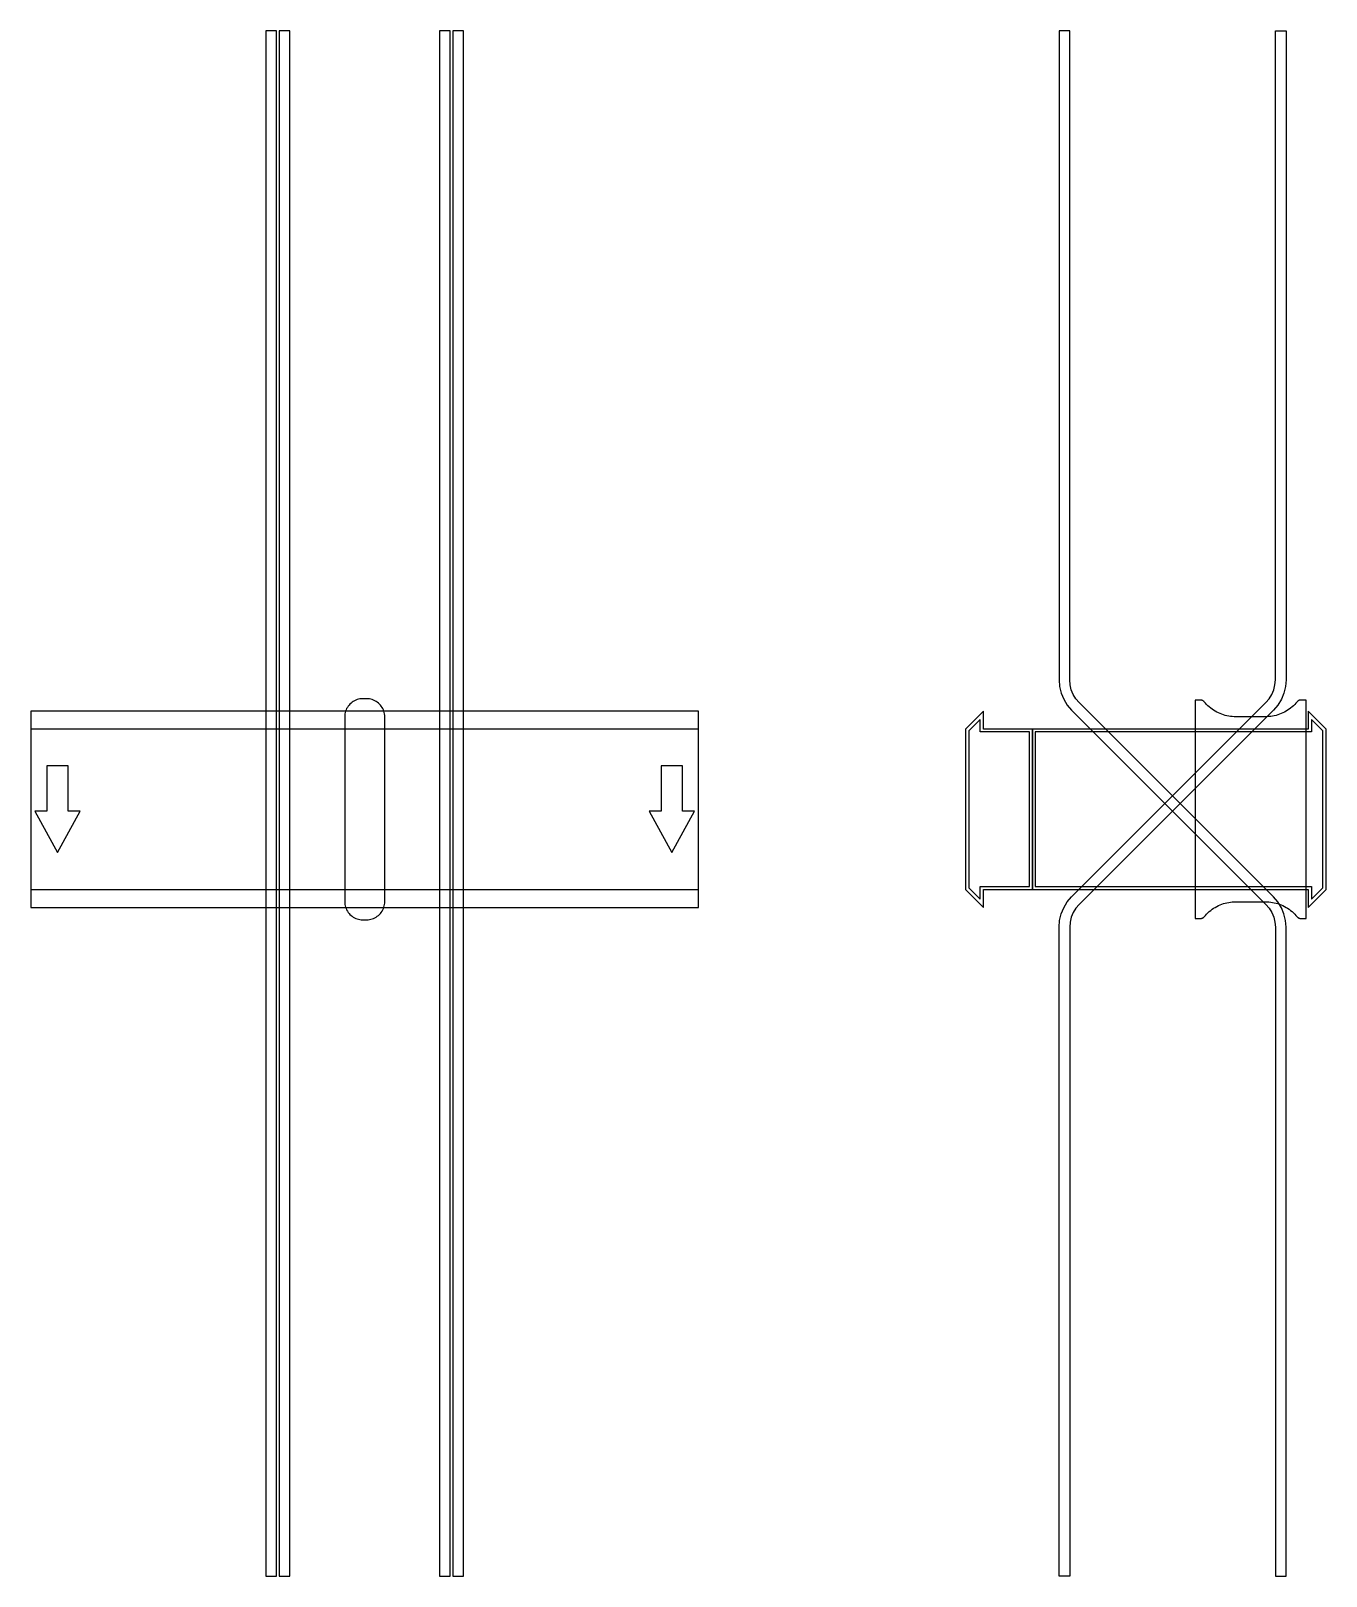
# Model space of a CAD drawing. Extents: x 0 to 970, y -575 to 583.
import ezdxf

# ---------------------------------------------------------------- set-up
doc = ezdxf.new("R2010")
doc.units = 0
doc.layers.add('Halfen', color=7, linetype='CONTINUOUS')

msp = doc.modelspace()

# ---------------------------------------------------------------- linework, layer by layer
at = {"layer": 'Halfen', "color": 7}
for points in [[(184, -574.569), (184, 583.197), (176, 583.197), (176, -574.569)], [(194, -574.569), (194, 583.197), (186, 583.197), (186, -574.569)], [(314, -574.569), (314, 583.197), (306, 583.197), (306, -574.569)], [(324, -574.569), (324, 583.197), (316, 583.197), (316, -574.569)], [(940, -574.569), (940, -88.284), (939.606, -83.278), (938.434, -78.396), (936.512, -73.757), (933.889, -69.475), (930.627, -65.657), (785.029, 79.941), (782.584, 82.805), (780.616, 86.016), (779.175, 89.495), (778.295, 93.157), (778, 96.912), (778, 583.197), (770, 583.197), (770, 96.912), (770.394, 91.906), (771.566, 87.023), (773.488, 82.384), (776.111, 78.103), (779.373, 74.284), (924.971, -71.314), (927.416, -74.177), (929.384, -77.388), (930.825, -80.868), (931.705, -84.53), (932, -88.284), (932, -574.569)], [(770, -574.569), (770, -88.284), (770.394, -83.278), (771.566, -78.396), (773.488, -73.757), (776.111, -69.475), (779.373, -65.657), (924.971, 79.941), (927.416, 82.805), (929.384, 86.016), (930.825, 89.495), (931.705, 93.157), (932, 96.912), (932, 583.197), (940, 583.197), (940, 96.912), (939.606, 91.906), (938.434, 87.023), (936.512, 82.384), (933.889, 78.103), (930.627, 74.284), (785.029, -71.314), (782.584, -74.177), (780.616, -77.388), (779.175, -80.868), (778.295, -84.53), (778, -88.284), (778, -574.569)], [(265, -69.3), (265, -56.8), (265, 69.3), (264.958, 70.359), (264.834, 71.412), (264.627, 72.452), (264.339, 73.472), (263.972, 74.466), (263.529, 75.429), (263.011, 76.354), (262.422, 77.235), (261.765, 78.068), (261.046, 78.846), (260.268, 79.565), (259.435, 80.222), (258.554, 80.811), (257.629, 81.329), (256.666, 81.772), (255.672, 82.139), (254.652, 82.427), (253.612, 82.634), (252.559, 82.758), (251.5, 82.8), (248.5, 82.8), (247.441, 82.758), (246.388, 82.634), (245.348, 82.427), (244.328, 82.139), (243.334, 81.772), (242.371, 81.329), (241.446, 80.811), (240.565, 80.222), (239.732, 79.565), (238.954, 78.846), (238.235, 78.068), (237.578, 77.235), (236.989, 76.354), (236.471, 75.429), (236.028, 74.466), (235.661, 73.472), (235.373, 72.452), (235.166, 71.412), (235.042, 70.359), (235, 69.3), (235, -56.8), (235, -69.3), (235.042, -70.359), (235.166, -71.412), (235.373, -72.452), (235.661, -73.472), (236.028, -74.466), (236.471, -75.429), (236.989, -76.354), (237.578, -77.235), (238.235, -78.068), (238.954, -78.846), (239.732, -79.565), (240.565, -80.222), (241.446, -80.811), (242.371, -81.329), (243.334, -81.772), (244.328, -82.139), (245.348, -82.427), (246.388, -82.634), (247.441, -82.758), (248.5, -82.8), (251.5, -82.8), (252.559, -82.758), (253.612, -82.634), (254.652, -82.427), (255.672, -82.139), (256.666, -81.772), (257.629, -81.329), (258.554, -80.811), (259.435, -80.222), (260.268, -79.565), (261.046, -78.846), (261.765, -78.068), (262.422, -77.235), (263.011, -76.354), (263.529, -75.429), (263.972, -74.466), (264.339, -73.472), (264.627, -72.452), (264.834, -71.412), (264.958, -70.359), (265, -69.3)], [(955, -81.8), (955, 81.8), (951, 81.8), (950.846, 81.797), (950.691, 81.786), (950.538, 81.769), (950.385, 81.746), (950.234, 81.715), (950.084, 81.678), (949.936, 81.634), (949.789, 81.584), (949.646, 81.527), (949.505, 81.464), (949.366, 81.395), (949.231, 81.32), (949.1, 81.239), (948.972, 81.153), (948.848, 81.06), (948.728, 80.963), (948.613, 80.86), (948.502, 80.752), (948.397, 80.639), (948.296, 80.522), (947.41, 79.491), (946.479, 78.5), (945.505, 77.551), (944.491, 76.646), (943.437, 75.787), (942.347, 74.975), (941.222, 74.211), (940.064, 73.499), (938.876, 72.838), (937.66, 72.23), (936.418, 71.676), (935.153, 71.178), (933.867, 70.736), (932.563, 70.351), (931.243, 70.024), (929.911, 69.756), (928.567, 69.547), (927.216, 69.397), (925.859, 69.307), (924.5, 69.277), (902.5, 69.277), (901.141, 69.307), (899.784, 69.397), (898.433, 69.547), (897.089, 69.756), (895.757, 70.024), (894.437, 70.351), (893.133, 70.736), (891.847, 71.178), (890.582, 71.676), (889.34, 72.23), (888.124, 72.838), (886.936, 73.499), (885.778, 74.211), (884.653, 74.975), (883.563, 75.787), (882.509, 76.646), (881.495, 77.551), (880.521, 78.5), (879.59, 79.491), (878.704, 80.522), (878.603, 80.639), (878.498, 80.752), (878.387, 80.86), (878.272, 80.963), (878.152, 81.06), (878.028, 81.153), (877.9, 81.239), (877.769, 81.32), (877.634, 81.395), (877.495, 81.464), (877.354, 81.527), (877.211, 81.584), (877.064, 81.634), (876.916, 81.678), (876.766, 81.715), (876.615, 81.746), (876.462, 81.769), (876.309, 81.786), (876.154, 81.797), (876, 81.8), (872, 81.8), (872, -81.8), (876, -81.8), (876.154, -81.797), (876.309, -81.786), (876.462, -81.769), (876.615, -81.746), (876.766, -81.715), (876.916, -81.678), (877.064, -81.634), (877.211, -81.584), (877.354, -81.527), (877.495, -81.464), (877.634, -81.395), (877.769, -81.32), (877.9, -81.239), (878.028, -81.153), (878.152, -81.06), (878.272, -80.963), (878.387, -80.86), (878.498, -80.752), (878.603, -80.639), (878.704, -80.522), (879.59, -79.491), (880.521, -78.5), (881.495, -77.551), (882.509, -76.646), (883.563, -75.787), (884.653, -74.975), (885.778, -74.211), (886.936, -73.499), (888.124, -72.838), (889.34, -72.23), (890.582, -71.676), (891.847, -71.178), (893.133, -70.736), (894.437, -70.351), (895.757, -70.024), (897.089, -69.756), (898.433, -69.547), (899.784, -69.397), (901.141, -69.307), (902.5, -69.277), (924.5, -69.277), (925.859, -69.307), (927.216, -69.397), (928.567, -69.547), (929.911, -69.756), (931.243, -70.024), (932.563, -70.351), (933.867, -70.736), (935.153, -71.178), (936.418, -71.676), (937.66, -72.23), (938.876, -72.838), (940.064, -73.499), (941.222, -74.211), (942.347, -74.975), (943.437, -75.787), (944.491, -76.646), (945.505, -77.551), (946.479, -78.5), (947.41, -79.491), (948.296, -80.522), (948.397, -80.639), (948.502, -80.752), (948.613, -80.86), (948.728, -80.963), (948.848, -81.06), (948.972, -81.153), (949.1, -81.239), (949.231, -81.32), (949.366, -81.395), (949.505, -81.464), (949.646, -81.527), (949.789, -81.584), (949.936, -81.634), (950.084, -81.678), (950.234, -81.715), (950.385, -81.746), (950.538, -81.769), (950.691, -81.786), (950.846, -81.797), (951, -81.8)], [(0, -73.5), (500, -73.5), (500, 73.5), (0, 73.5)], [(750, -60), (750, 60), (713.5, 60), (713.5, 73.5), (700, 60), (700, -60), (713.5, -73.5), (713.5, -60)], [(970, -60), (970, 60), (956.5, 73.5), (956.5, 60), (750, 60), (750, -60), (956.5, -60), (956.5, -73.5)], [(0, -60), (500, -60), (500, 60), (0, 60)], [(748, -58), (748, 58), (711, 58), (711, 67.25), (702.5, 58.75), (702.5, -58.75), (711, -67.25), (711, -58)], [(967.5, -58.75), (967.5, 58.75), (959, 67.25), (959, 58), (752, 58), (752, -58), (959, -58), (959, -67.25)], [(20, -32.5), (37, -1.5), (28, -1.5), (28, 32.5), (12, 32.5), (12, -1.5), (3, -1.5)], [(480, -32.5), (497, -1.5), (488, -1.5), (488, 32.5), (472, 32.5), (472, -1.5), (463, -1.5)]]:
    msp.add_lwpolyline(points, close=True, dxfattribs=at)

doc.saveas('drawing.dxf')
